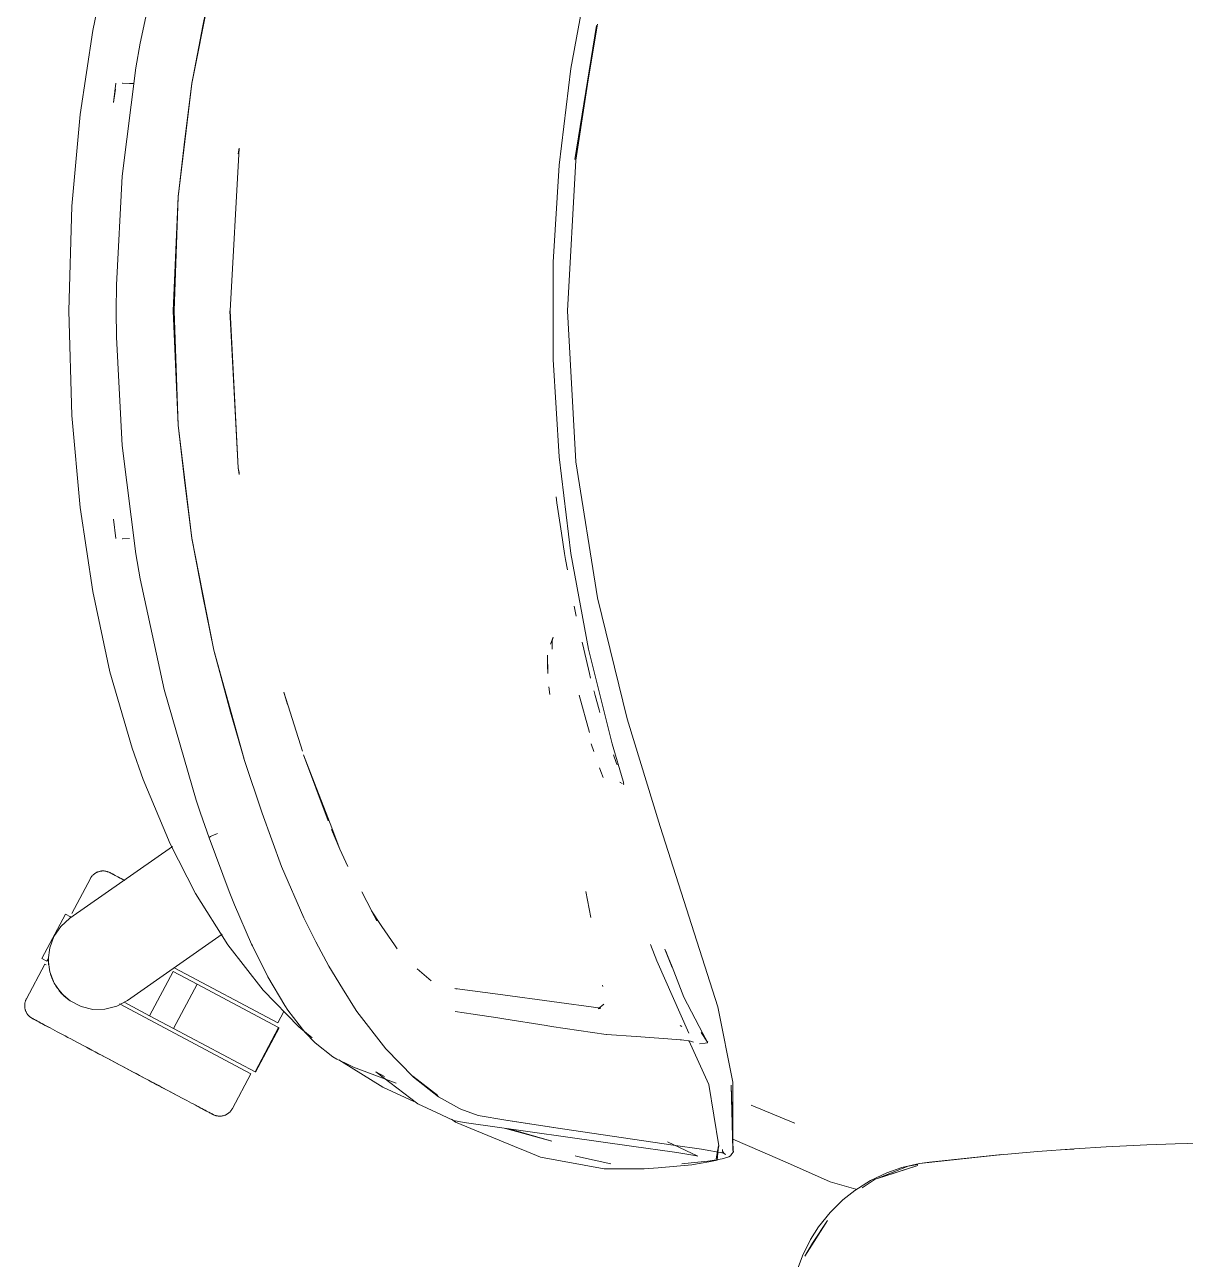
# Model space of a CAD drawing. Header units: millimetres. Extents: x 155927 to 295199, y -4084 to 97293.
# Drawn here: x 193972.7 to 194295.9, y 12478.5 to 12822.4 of the extents above; entities that cross this region are included whole.
import ezdxf

# ---------------------------------------------------------------- set-up
doc = ezdxf.new("R2010")
doc.units = ezdxf.units.MM
doc.header["$MEASUREMENT"] = 0
doc.layers.add('G-IMPT', color=8, linetype='CONTINUOUS', lineweight=9)
doc.layers.add('I-FURN', color=8, linetype='CONTINUOUS', lineweight=9)

msp = doc.modelspace()

# ---------------------------------------------------------------- linework, layer by layer
at = {"layer": 'G-IMPT'}
for p, q in [((194004.86, 12817.26), (194011.53, 12848.05)), ((193996.43, 12843.15), (193991.62, 12820.79)), ((194019.21, 12805.99), (194025.43, 12837.23)), ((194025.43, 12837.23), (194019.21, 12806.07)), ((194025.38, 12837.12), (194022.31, 12822.09)), ((194129.71, 12836.88), (194124.78, 12810.21)), ((194019.21, 12805.99), (194022.31, 12822.09)), ((194132.17, 12822.56), (194125.91, 12784.82)), ((194125.91, 12784.82), (194131.91, 12822.18)), ((194126.18, 12784.65), (194131.91, 12822.18)), ((193988.13, 12797.37), (193991.62, 12820.79)), ((194003.68, 12810.34), (194004.86, 12817.26)), ((193999.86, 12780.17), (194003.68, 12810.34)), ((194124.78, 12810.21), (194121.48, 12783.29)), ((193998.03, 12806.07), (193997.38, 12800.66)), ((193997.95, 12804.43), (193997.38, 12800.66)), ((193999.79, 12806.1), (194001.88, 12806.03)), ((193999.79, 12806.1), (193999.9, 12806.1)), ((194003.13, 12805.99), (194001.88, 12806.03)), ((194015.39, 12774.48), (194019.21, 12806.07)), ((194015.43, 12774.44), (194019.21, 12805.99)), ((194017.27, 12790.51), (194019.21, 12805.99)), ((193985.86, 12771.8), (193988.13, 12797.37)), ((194017.27, 12790.51), (194015.43, 12774.44)), ((194029.88, 12742.66), (194032.38, 12788)), ((194032.38, 12788), (194032.15, 12786.39)), ((194032.15, 12786.39), (194032.39, 12787.69)), ((194032.43, 12787.94), (194032.39, 12787.69)), ((194126.18, 12784.65), (194123.82, 12742.66)), ((193998.25, 12749.97), (193999.86, 12780.17)), ((194119.83, 12756.22), (194121.48, 12783.29)), ((194014.06, 12742.66), (194015.39, 12774.48)), ((194015.43, 12774.44), (194014.28, 12742.66)), ((194015.43, 12774.44), (194014.75, 12759.54)), ((193985.02, 12742.66), (193985.86, 12771.8)), ((194014.75, 12759.54), (194014.28, 12742.66)), ((194119.83, 12729.1), (194119.83, 12756.22)), ((193998.25, 12749.97), (193998.15, 12742.66)), ((193985.86, 12713.52), (193985.02, 12742.66)), ((193998.25, 12735.35), (193998.15, 12742.66)), ((194015.39, 12710.84), (194014.06, 12742.66)), ((194014.75, 12725.77), (194014.28, 12742.66)), ((194015.43, 12710.88), (194014.28, 12742.66)), ((194029.83, 12742.66), (194032.15, 12698.93)), ((194029.88, 12742.66), (194032.15, 12698.93)), ((194126.18, 12700.67), (194123.82, 12742.66)), ((193998.25, 12735.35), (193999.86, 12705.14)), ((194119.83, 12729.1), (194121.48, 12702.03)), ((194014.75, 12725.77), (194015.43, 12710.88)), ((193988.13, 12687.95), (193985.86, 12713.52)), ((194015.39, 12710.84), (194019.21, 12679.25)), ((194015.43, 12710.88), (194019.21, 12679.33)), ((194015.43, 12710.88), (194017.27, 12694.8)), ((193999.86, 12705.14), (194003.68, 12674.97)), ((194124.78, 12675.11), (194121.48, 12702.03)), ((194032.15, 12698.93), (194032.41, 12697.15)), ((194032.15, 12698.93), (194032.39, 12697.63)), ((194032.43, 12697.38), (194032.39, 12697.63)), ((194132.17, 12662.76), (194126.18, 12700.67)), ((194019.21, 12679.33), (194017.27, 12694.8)), ((194120.86, 12689.26), (194120.68, 12690.92)), ((193991.62, 12664.53), (193988.13, 12687.95)), ((194122.15, 12680.74), (194120.86, 12689.26)), ((193998.03, 12679.24), (193997.38, 12684.66)), ((194122.15, 12680.74), (194123.01, 12675.11)), ((194001.88, 12679.29), (193999.79, 12679.21)), ((193999.79, 12679.21), (193999.9, 12679.21)), ((194025.38, 12648.2), (194019.21, 12679.33)), ((194019.21, 12679.33), (194022.31, 12663.22)), ((194025.38, 12648.2), (194019.21, 12679.25)), ((194003.68, 12674.97), (194004.86, 12668.05)), ((194123.01, 12675.11), (194123.25, 12673.48)), ((194123.81, 12670.58), (194123.25, 12673.48)), ((194129.71, 12648.44), (194124.78, 12675.11)), ((194011.53, 12637.26), (194004.86, 12668.05)), ((193996.43, 12642.16), (193991.62, 12664.53)), ((194025.38, 12648.2), (194022.31, 12663.22)), ((194125.73, 12660.48), (194126.27, 12657.66)), ((194132.17, 12662.76), (194140.49, 12629.07)), ((194119.82, 12651.85), (194119.14, 12649.9)), ((194119.61, 12650.8), (194119.57, 12648.49)), ((194119.61, 12650.8), (194119.82, 12651.85)), ((194127.93, 12650.43), (194128.39, 12648.46)), ((194030.04, 12630.95), (194025.38, 12648.2)), ((194025.38, 12648.2), (194033.77, 12617.7)), ((194025.38, 12648.2), (194033.81, 12617.79)), ((194118.28, 12646.79), (194118.37, 12641.73)), ((194118.28, 12646.79), (194118.29, 12644.01)), ((194119.56, 12648.63), (194119.57, 12648.49)), ((194129.94, 12641.7), (194128.39, 12648.46)), ((194129.71, 12648.44), (194136.26, 12622.12)), ((194118.37, 12641.73), (194118.29, 12644.01)), ((194002.61, 12620.92), (193996.43, 12642.16)), ((194129.94, 12641.7), (194130.28, 12640.41)), ((194011.53, 12637.26), (194020.47, 12606.44)), ((194044.84, 12636.52), (194045.91, 12633.08)), ((194044.84, 12636.52), (194050.09, 12620.03)), ((194118.68, 12637.94), (194118.9, 12635.85)), ((194129.97, 12625.22), (194127.04, 12635.69)), ((194131.24, 12636.69), (194131.2, 12636.86)), ((194131.56, 12635.55), (194131.24, 12636.69)), ((194131.56, 12635.55), (194132.68, 12631.55)), ((194030.04, 12630.95), (194033.81, 12617.79)), ((194132.68, 12631.55), (194132.88, 12630.86)), ((194149.67, 12599.1), (194140.49, 12629.07)), ((194130.42, 12622.13), (194131.14, 12619.92)), ((194136.26, 12622.12), (194139.33, 12611.69)), ((194002.61, 12620.92), (194005.68, 12612.19)), ((194050.37, 12619.04), (194057.19, 12600.64)), ((194050.37, 12619.04), (194057.08, 12601.59)), ((194137.42, 12616.92), (194136.67, 12619.02)), ((194033.77, 12617.7), (194038.78, 12602.79)), ((194133.13, 12614.37), (194132.76, 12615.38)), ((194137.42, 12616.92), (194137.66, 12616.26)), ((194005.68, 12612.19), (194013.2, 12594.21)), ((194133.13, 12614.37), (194133.74, 12612.71)), ((194138.44, 12611.44), (194138.65, 12611.29)), ((194138.44, 12611.44), (194139.05, 12611.05)), ((194139.4, 12611.42), (194139.33, 12611.69)), ((194139.47, 12611.13), (194139.4, 12611.42)), ((194139.44, 12610.67), (194139.53, 12610.9)), ((194139.53, 12610.9), (194139.47, 12611.13)), ((194020.47, 12606.44), (194021.67, 12602.83)), ((194024.07, 12595.9), (194021.67, 12602.83)), ((194044.24, 12587.91), (194038.78, 12602.79)), ((194057.08, 12601.59), (194057.74, 12599.87)), ((194060.47, 12592.79), (194057.74, 12599.87)), ((194060.47, 12592.79), (194058.16, 12598.23)), ((194149.67, 12599.1), (194165.66, 12548.86)), ((194020.29, 12580.44), (194013.2, 12594.21)), ((194024.03, 12595.9), (194024.07, 12596.03)), ((194029.61, 12580.94), (194024.03, 12595.9)), ((194024.07, 12596.03), (194024.47, 12596.3)), ((194024.07, 12596.03), (194024.08, 12596.08)), ((194024.07, 12596.03), (194024.07, 12595.9)), ((194024.47, 12596.3), (194024.08, 12596.08)), ((194025.3, 12596.68), (194024.47, 12596.3)), ((194024.66, 12596.4), (194024.47, 12596.3)), ((194025.3, 12596.68), (194024.66, 12596.4)), ((194025.3, 12596.68), (194026.36, 12597.11)), ((194025.3, 12596.68), (194025.76, 12596.88)), ((194026.36, 12597.11), (194025.76, 12596.88)), ((194062.66, 12587.94), (194060.47, 12592.79)), ((194044.24, 12587.91), (194050.41, 12573.68)), ((194031.09, 12577.25), (194029.61, 12580.94)), ((194066.53, 12580.89), (194070.72, 12572.79)), ((194128.95, 12580.99), (194130.36, 12573.73)), ((194029.26, 12566.14), (194020.29, 12580.44)), ((194035.86, 12566.3), (194031.09, 12577.25)), ((194053.8, 12566.95), (194050.41, 12573.68)), ((194069.22, 12575.56), (194071.78, 12571.81)), ((194069.22, 12575.56), (194070.72, 12572.79)), ((194071.78, 12571.81), (194072.17, 12571.23)), ((194072.17, 12571.23), (194075.66, 12566.1)), ((194053.8, 12566.95), (194057.37, 12560.16)), ((194029.26, 12566.14), (194039.07, 12553.54)), ((194036.08, 12565.85), (194035.86, 12566.3)), ((194035.86, 12566.3), (194040.39, 12557.24)), ((194035.86, 12566.3), (194040.08, 12557.84)), ((194036.08, 12565.85), (194040.39, 12557.24)), ((194075.66, 12566.1), (194076.42, 12564.99)), ((194146.94, 12566.26), (194148.68, 12561.68)), ((194152.98, 12560.04), (194150.96, 12564.94)), ((194150.96, 12564.94), (194152.98, 12559.84)), ((194152.98, 12559.84), (194151.19, 12564.37)), ((194061.14, 12553.93), (194057.37, 12560.16)), ((194148.68, 12561.68), (194157.61, 12541.52)), ((194156.23, 12551.57), (194152.98, 12560.04)), ((194040.39, 12557.24), (194040.08, 12557.84)), ((194040.39, 12557.24), (194045.12, 12549.25)), ((194081.94, 12559.46), (194085.85, 12556.13)), ((194049.03, 12543.25), (194039.07, 12553.54)), ((194061.14, 12553.93), (194065.02, 12547.84)), ((194105.79, 12552.19), (194092.44, 12553.96)), ((194092.44, 12553.96), (194092.91, 12553.82)), ((194133.63, 12554.51), (194133.58, 12554.86)), ((194105.79, 12552.19), (194133.13, 12548.45)), ((194133.98, 12549.56), (194132.42, 12548.32)), ((194156.23, 12551.57), (194161.51, 12541.46)), ((194045.98, 12547.96), (194045.12, 12549.25)), ((194050.7, 12541.83), (194045.98, 12547.96)), ((194065.19, 12547.58), (194065.02, 12547.84)), ((194073.21, 12537.14), (194065.19, 12547.58)), ((194097.6, 12546.83), (194092.53, 12547.58)), ((194097.6, 12546.83), (194104.44, 12545.77)), ((194132.63, 12548.36), (194132.86, 12548.4)), ((194133.13, 12548.45), (194132.86, 12548.4)), ((194165.66, 12548.86), (194169.85, 12527.9)), ((194052.7, 12540.25), (194049.03, 12543.25)), ((194104.44, 12545.77), (194106.1, 12545.51)), ((194117.87, 12543.64), (194106.1, 12545.51)), ((194119.42, 12543.39), (194117.87, 12543.64)), ((194134.64, 12541.18), (194119.42, 12543.39)), ((194155.23, 12543.69), (194155.67, 12543.42)), ((194050.7, 12541.83), (194053.59, 12538.8)), ((194134.64, 12541.18), (194134.72, 12541.17)), ((194134.72, 12541.17), (194142.96, 12540.56)), ((194151.81, 12539.92), (194142.96, 12540.56)), ((194151.81, 12539.92), (194155.21, 12539.67)), ((194155.59, 12539.63), (194155.21, 12539.67)), ((194155.59, 12539.63), (194158.05, 12539.34)), ((194163.22, 12527.2), (194157.64, 12539.49)), ((194158.05, 12539.34), (194158.11, 12539.32)), ((194158.88, 12539.04), (194158.11, 12539.32)), ((194162.86, 12539.01), (194161.02, 12541.71)), ((194162.86, 12539.01), (194161.51, 12541.46)), ((194058.46, 12534.94), (194053.59, 12538.8)), ((194080.94, 12529.24), (194073.21, 12537.14)), ((194160.62, 12538.57), (194162.15, 12538.73)), ((194162.15, 12538.73), (194162.83, 12538.88)), ((194162.83, 12538.88), (194162.86, 12539.01)), ((194162.86, 12539.01), (194162.9, 12539.18)), ((194059.59, 12534.33), (194058.46, 12534.94)), ((194059.59, 12534.33), (194062.03, 12533.15)), ((194060.95, 12533.63), (194060.18, 12534.13)), ((194060.95, 12533.63), (194072.4, 12526.51)), ((194062.03, 12533.15), (194064.26, 12532.08)), ((194076.16, 12527.57), (194064.26, 12532.08)), ((194070.51, 12530.8), (194082.16, 12521.89)), ((194070.51, 12530.8), (194072.85, 12529.46)), ((194087.69, 12524.15), (194080.74, 12529.55)), ((194080.74, 12529.55), (194084.31, 12526.74)), ((194080.94, 12529.24), (194087.91, 12523.82)), ((194072.4, 12526.51), (194081.02, 12522.53)), ((194087.69, 12524.15), (194084.31, 12526.74)), ((194163.22, 12527.2), (194165.94, 12510.15)), ((194169.41, 12527.01), (194170, 12508.57)), ((194169.41, 12527.01), (194169.9, 12509.03)), ((194169.85, 12527.9), (194169.9, 12509.03)), ((194087.91, 12523.82), (194093.75, 12520.54)), ((194082.16, 12521.89), (194088.73, 12518.82)), ((194088.73, 12518.82), (194092.1, 12517.25)), ((194094.17, 12520.32), (194093.75, 12520.54)), ((194094.17, 12520.32), (194098.96, 12518.57)), ((194098.96, 12518.57), (194106.63, 12517.27)), ((194175, 12521.47), (194186.85, 12516.55)), ((194091.49, 12517.54), (194092.66, 12516.77)), ((194095.09, 12516.61), (194092.1, 12517.25)), ((194092.66, 12516.77), (194109.11, 12509.97)), ((194142.31, 12509.93), (194095.09, 12516.61)), ((194121.79, 12514.97), (194106.63, 12517.27)), ((194121.79, 12514.97), (194107.21, 12517.2)), ((194122.4, 12514.88), (194107.21, 12517.2)), ((194187.12, 12516.44), (194186.85, 12516.55)), ((194119.51, 12511.48), (194106.56, 12514.99)), ((194119.51, 12511.48), (194107.62, 12514.84)), ((194122.4, 12514.88), (194153.27, 12510.32)), ((194178.06, 12508.44), (194169.89, 12512.01)), ((194109.11, 12509.97), (194112.47, 12508.58)), ((194116.33, 12506.99), (194112.47, 12508.58)), ((194142.31, 12509.93), (194152.97, 12508.49)), ((194151.72, 12511.3), (194160.15, 12507.3)), ((194154.27, 12508.28), (194152.97, 12508.49)), ((194153.27, 12510.32), (194161.12, 12509.21)), ((194159.29, 12507.45), (194154.27, 12508.28)), ((194167.39, 12508.1), (194161.12, 12509.21)), ((194165.25, 12506.57), (194165.94, 12510.15)), ((194165.25, 12506.57), (194165.88, 12510.12)), ((194165.88, 12510.12), (194165.49, 12506.16)), ((194166.77, 12508.27), (194167.87, 12507.71)), ((194166.77, 12508.27), (194167.39, 12508.1)), ((194167.04, 12508.65), (194166.97, 12509.15)), ((194167.04, 12508.65), (194167.37, 12508.11)), ((194170.03, 12508.45), (194169.63, 12507.88)), ((194170.03, 12508.45), (194169.84, 12509.32)), ((194169.84, 12509.32), (194169.86, 12509.21)), ((194169.9, 12509.03), (194169.86, 12509.21)), ((194170, 12508.57), (194169.9, 12509.03)), ((194185.89, 12505.02), (194178.06, 12508.44)), ((194243.29, 12507.59), (194254.68, 12508.58)), ((194264.97, 12509.31), (194254.68, 12508.58)), ((194262.93, 12509.17), (194261.51, 12509.04)), ((194262.93, 12509.17), (194264.83, 12509.26)), ((194264.97, 12509.31), (194273.84, 12509.87)), ((194285.15, 12510.41), (194273.84, 12509.87)), ((194285.15, 12510.41), (194293.03, 12510.7)), ((194305.34, 12511), (194293.03, 12510.7)), ((194134.03, 12503.75), (194116.33, 12506.99)), ((194126.59, 12507.2), (194126.01, 12507.36)), ((194135.89, 12505.16), (194126.59, 12507.2)), ((194149.12, 12504.06), (194158.45, 12504.87)), ((194158.28, 12505.38), (194155.69, 12505.17)), ((194158.28, 12505.38), (194162.96, 12505.9)), ((194158.45, 12504.87), (194158.92, 12504.91)), ((194163.17, 12505.72), (194158.92, 12504.91)), ((194160.15, 12507.3), (194159.29, 12507.45)), ((194163.58, 12505.98), (194162.96, 12505.9)), ((194163.17, 12505.72), (194165.49, 12506.16)), ((194163.58, 12505.98), (194166.86, 12506.51)), ((194166.86, 12506.51), (194168.72, 12507.06)), ((194167.37, 12508.11), (194167.87, 12507.71)), ((194169.26, 12507.39), (194168.72, 12507.06)), ((194169.26, 12507.39), (194169.63, 12507.88)), ((194197.02, 12500.16), (194185.89, 12505.02)), ((194221.85, 12505.24), (194216.89, 12504.09)), ((194221.4, 12504.95), (194218.72, 12504.45)), ((194221.85, 12505.24), (194244.81, 12507.7)), ((194221.85, 12505.24), (194243.29, 12507.59)), ((194221.85, 12505.24), (194224.67, 12505.57)), ((194244.81, 12507.7), (194224.67, 12505.57)), ((194134.03, 12503.75), (194141, 12503.72)), ((194145.17, 12503.72), (194141, 12503.72)), ((194149.12, 12504.06), (194145.17, 12503.72)), ((194208.18, 12500.45), (194212.76, 12502.64)), ((194209.5, 12500.84), (194221.35, 12504.66)), ((194209.5, 12500.84), (194212.21, 12501.74)), ((194218.72, 12504.45), (194210.54, 12501.25)), ((194212.21, 12501.74), (194221.35, 12504.66)), ((194212.76, 12502.64), (194216.89, 12504.09)), ((194197.02, 12500.16), (194204.17, 12498.1)), ((194208.18, 12500.45), (194203.85, 12497.72)), ((194209.5, 12500.84), (194205.92, 12498.42)), ((194196.94, 12491.55), (194200.54, 12495.09)), ((194200.54, 12495.09), (194203.85, 12497.72)), ((194196.94, 12491.55), (194193.75, 12487.57)), ((194189.89, 12479.42), (194196.21, 12489.37)), ((194192.05, 12483.09), (194196.21, 12489.37)), ((194191.48, 12484.02), (194193.75, 12487.57)), ((194189.24, 12479.51), (194191.48, 12484.02)), ((194189.89, 12479.42), (194192.05, 12483.09)), ((194189.24, 12479.51), (194187.53, 12474.74))]:
    msp.add_line(p, q, dxfattribs=at)
at = {"layer": 'I-FURN'}
for p, q in [((193985.23, 12573.52), (194013.82, 12593.54)), ((193990.97, 12584.57), (193985.82, 12574.88)), ((193990.97, 12584.57), (193991.05, 12584.71)), ((193991.05, 12584.71), (193991.14, 12584.84)), ((193991.14, 12584.84), (193991.22, 12584.98)), ((193991.22, 12584.98), (193991.32, 12585.11)), ((193991.32, 12585.11), (193991.42, 12585.24)), ((193991.42, 12585.24), (193991.52, 12585.36)), ((193991.52, 12585.36), (193991.63, 12585.48)), ((193991.63, 12585.48), (193991.75, 12585.59)), ((193991.75, 12585.59), (193991.87, 12585.7)), ((193991.87, 12585.7), (193991.99, 12585.8)), ((193991.99, 12585.8), (193992.12, 12585.9)), ((193992.12, 12585.9), (193992.25, 12586)), ((193992.25, 12586), (193992.38, 12586.08)), ((193992.38, 12586.08), (193992.52, 12586.17)), ((193992.52, 12586.17), (193992.66, 12586.24)), ((193992.66, 12586.24), (193992.81, 12586.32)), ((193992.81, 12586.32), (193992.95, 12586.38)), ((193992.95, 12586.38), (193993.1, 12586.44)), ((193993.1, 12586.44), (193993.26, 12586.5)), ((193993.26, 12586.5), (193993.41, 12586.54)), ((193993.41, 12586.54), (193993.56, 12586.59)), ((193993.56, 12586.59), (193993.72, 12586.62)), ((193993.72, 12586.62), (193993.88, 12586.65)), ((193993.88, 12586.65), (193994.04, 12586.67)), ((193994.04, 12586.67), (193994.2, 12586.69)), ((193994.2, 12586.69), (193994.36, 12586.7)), ((193994.36, 12586.7), (193994.52, 12586.7)), ((193994.52, 12586.7), (193994.68, 12586.7)), ((193994.68, 12586.7), (193994.84, 12586.69)), ((193994.84, 12586.69), (193995.01, 12586.68)), ((193995.01, 12586.68), (193995.16, 12586.65)), ((193995.16, 12586.65), (193995.32, 12586.63)), ((193995.32, 12586.63), (193995.48, 12586.59)), ((193995.48, 12586.59), (193995.64, 12586.55)), ((193995.64, 12586.55), (193995.79, 12586.5)), ((193995.79, 12586.5), (193995.94, 12586.45)), ((193995.94, 12586.45), (193996.09, 12586.39)), ((193996.09, 12586.39), (193996.24, 12586.32)), ((193996.24, 12586.32), (193996.38, 12586.25)), ((193996.38, 12586.25), (193996.42, 12586.23)), ((193996.42, 12586.23), (193996.44, 12586.22)), ((193996.43, 12586.23), (193996.42, 12586.23)), ((193996.47, 12586.21), (193996.43, 12586.23)), ((193996.44, 12586.22), (193996.5, 12586.19)), ((193996.55, 12586.16), (193996.47, 12586.21)), ((193996.5, 12586.19), (193996.6, 12586.14)), ((193996.67, 12586.1), (193996.55, 12586.16)), ((193996.6, 12586.14), (193996.74, 12586.06)), ((193996.84, 12586.01), (193996.67, 12586.1)), ((193996.74, 12586.06), (193996.92, 12585.97)), ((193997.04, 12585.91), (193996.84, 12586.01)), ((193996.92, 12585.97), (193997.14, 12585.85)), ((193997.28, 12585.78), (193997.04, 12585.91)), ((193997.14, 12585.85), (193997.4, 12585.71)), ((193997.56, 12585.63), (193997.28, 12585.78)), ((193997.4, 12585.71), (193997.7, 12585.55)), ((193997.88, 12585.46), (193997.56, 12585.63)), ((193997.7, 12585.55), (193998.03, 12585.38)), ((193998.23, 12585.27), (193997.88, 12585.46)), ((193998.03, 12585.38), (193998.41, 12585.18)), ((193998.62, 12585.06), (193998.23, 12585.27)), ((193998.41, 12585.18), (193998.82, 12584.96)), ((193999.05, 12584.83), (193998.62, 12585.06)), ((193998.82, 12584.96), (193999.26, 12584.72)), ((193999.52, 12584.59), (193999.05, 12584.83)), ((193999.26, 12584.72), (193999.75, 12584.47)), ((194000.02, 12584.32), (193999.52, 12584.59)), ((193999.75, 12584.47), (194000.26, 12584.19)), ((194000.56, 12584.03), (194000.02, 12584.32)), ((193984.07, 12574.68), (193977.5, 12562.32)), ((193984.07, 12574.68), (193985.47, 12573.94)), ((193985.47, 12573.94), (193985.38, 12573.98)), ((193980.82, 12568.48), (193982.72, 12571.26)), ((193982.72, 12571.26), (193985.23, 12573.52)), ((193979.65, 12565.31), (193980.82, 12568.48)), ((194027.71, 12569.1), (194001.28, 12550.59)), ((193979.26, 12561.96), (193979.65, 12565.31)), ((193978.31, 12560.75), (193973.16, 12551.07)), ((193978.89, 12561.58), (193977.5, 12562.32)), ((193978.31, 12560.75), (193978.69, 12560.55)), ((193978.81, 12561.62), (193978.89, 12561.58)), ((193978.89, 12561.58), (193979.3, 12562.33)), ((193979.69, 12558.62), (193979.26, 12561.96)), ((193980.91, 12555.47), (193979.69, 12558.62)), ((194014.05, 12558.74), (194007.48, 12546.38)), ((194014.05, 12558.74), (194020.69, 12555.21)), ((194014.52, 12559.62), (194043.21, 12544.36)), ((193982.85, 12552.71), (193980.91, 12555.47)), ((193981.39, 12554.63), (193983.68, 12551.85)), ((194020.69, 12555.21), (194014.12, 12542.85)), ((194020.69, 12555.21), (194043.4, 12543.13)), ((193972.7, 12549.49), (193972.72, 12549.65)), ((193972.72, 12549.65), (193972.74, 12549.81)), ((193972.74, 12549.81), (193972.77, 12549.97)), ((193972.77, 12549.97), (193972.8, 12550.12)), ((193972.8, 12550.12), (193972.84, 12550.28)), ((193972.84, 12550.28), (193972.89, 12550.43)), ((193972.89, 12550.43), (193972.94, 12550.59)), ((193972.94, 12550.59), (193973, 12550.74)), ((193973, 12550.74), (193973.07, 12550.88)), ((193973.07, 12550.88), (193973.14, 12551.03)), ((193973.14, 12551.03), (193973.16, 12551.07)), ((193985.39, 12550.49), (193982.85, 12552.71)), ((193983.68, 12551.85), (193985.1, 12550.69)), ((193988.38, 12548.94), (193985.39, 12550.49)), ((194001.28, 12550.59), (193998.31, 12549.01)), ((193999.1, 12549.7), (194035.7, 12530.24)), ((194007.48, 12546.38), (194000.42, 12550.13)), ((193972.69, 12549.33), (193972.7, 12549.49)), ((193972.69, 12549.17), (193972.69, 12549.33)), ((193972.69, 12549.01), (193972.69, 12549.17)), ((193972.7, 12548.84), (193972.69, 12549.01)), ((193972.72, 12548.68), (193972.7, 12548.84)), ((193972.74, 12548.52), (193972.72, 12548.68)), ((193972.77, 12548.37), (193972.74, 12548.52)), ((193972.81, 12548.21), (193972.77, 12548.37)), ((193972.85, 12548.05), (193972.81, 12548.21)), ((193972.9, 12547.9), (193972.85, 12548.05)), ((193972.95, 12547.75), (193972.9, 12547.9)), ((193973.01, 12547.6), (193972.95, 12547.75)), ((193973.08, 12547.45), (193973.01, 12547.6)), ((193973.15, 12547.31), (193973.08, 12547.45)), ((193973.23, 12547.17), (193973.15, 12547.31)), ((193973.31, 12547.03), (193973.23, 12547.17)), ((193973.4, 12546.89), (193973.31, 12547.03)), ((193973.49, 12546.76), (193973.4, 12546.89)), ((193973.59, 12546.63), (193973.49, 12546.76)), ((193973.7, 12546.51), (193973.59, 12546.63)), ((193973.8, 12546.39), (193973.7, 12546.51)), ((193973.92, 12546.28), (193973.8, 12546.39)), ((193974.04, 12546.17), (193973.92, 12546.28)), ((193974.16, 12546.06), (193974.04, 12546.17)), ((193974.28, 12545.96), (193974.16, 12546.06)), ((193991.66, 12548.15), (193988.38, 12548.94)), ((193995.04, 12548.18), (193991.66, 12548.15)), ((193998.31, 12549.01), (193995.04, 12548.18)), ((194014.12, 12542.85), (194007.48, 12546.38)), ((194043.21, 12544.36), (194044.89, 12547.52)), ((193974.42, 12545.87), (193974.28, 12545.96)), ((193974.55, 12545.78), (193974.42, 12545.87)), ((193974.69, 12545.7), (193974.55, 12545.78)), ((193974.83, 12545.62), (193974.69, 12545.7)), ((193974.83, 12545.61), (193974.83, 12545.62)), ((193974.83, 12545.62), (193974.85, 12545.61)), ((193974.88, 12545.59), (193974.83, 12545.61)), ((193974.85, 12545.61), (193974.91, 12545.57)), ((193974.96, 12545.55), (193974.88, 12545.59)), ((193974.91, 12545.57), (193975.01, 12545.52)), ((193975.08, 12545.48), (193974.96, 12545.55)), ((193975.01, 12545.52), (193975.15, 12545.45)), ((193975.24, 12545.4), (193975.08, 12545.48)), ((193975.15, 12545.45), (193975.33, 12545.35)), ((193975.44, 12545.29), (193975.24, 12545.4)), ((193975.33, 12545.35), (193975.55, 12545.23)), ((193975.68, 12545.16), (193975.44, 12545.29)), ((193975.55, 12545.23), (193975.81, 12545.1)), ((193975.96, 12545.01), (193975.68, 12545.16)), ((193975.81, 12545.1), (193976.1, 12544.94)), ((193976.28, 12544.84), (193975.96, 12545.01)), ((193976.1, 12544.94), (193976.44, 12544.76)), ((193976.64, 12544.66), (193976.28, 12544.84)), ((193976.44, 12544.76), (193976.81, 12544.56)), ((193977.03, 12544.45), (193976.64, 12544.66)), ((193976.81, 12544.56), (193977.22, 12544.34)), ((193977.46, 12544.22), (193977.03, 12544.45)), ((193977.22, 12544.34), (193977.67, 12544.11)), ((193977.92, 12543.97), (193977.46, 12544.22)), ((193977.67, 12544.11), (193978.15, 12543.85)), ((193978.43, 12543.7), (193977.92, 12543.97)), ((193978.15, 12543.85), (193978.67, 12543.58)), ((193978.96, 12543.42), (193978.43, 12543.7)), ((193978.67, 12543.58), (193979.22, 12543.28)), ((193979.53, 12543.12), (193978.96, 12543.42)), ((193979.22, 12543.28), (193979.8, 12542.97)), ((193979.8, 12542.97), (193980.42, 12542.64)), ((193980.42, 12542.64), (193981.07, 12542.3)), ((194036.83, 12530.77), (194014.12, 12542.85)), ((194043.4, 12543.13), (194036.83, 12530.77)), ((194037, 12530.68), (194043.57, 12543.04)), ((193981.07, 12542.3), (193981.74, 12541.94)), ((193981.74, 12541.94), (193982.45, 12541.56)), ((193982.45, 12541.56), (193983.19, 12541.17)), ((193983.19, 12541.17), (193983.95, 12540.77)), ((193983.95, 12540.77), (193984.74, 12540.35)), ((193984.74, 12540.35), (193985.55, 12539.92)), ((193985.55, 12539.92), (193986.38, 12539.47)), ((193986.38, 12539.47), (193987.24, 12539.02)), ((193987.24, 12539.02), (193988.12, 12538.55)), ((193988.12, 12538.55), (193989.01, 12538.07)), ((193989.5, 12537.81), (193988.6, 12538.29)), ((193989.01, 12538.07), (193989.93, 12537.59)), ((193990.43, 12537.32), (193989.5, 12537.81)), ((193989.93, 12537.59), (193990.86, 12537.09)), ((193991.36, 12536.82), (193990.43, 12537.32)), ((193990.86, 12537.09), (193991.8, 12536.59)), ((193992.32, 12536.32), (193991.36, 12536.82)), ((193991.8, 12536.59), (193992.76, 12536.08)), ((193993.28, 12535.81), (193992.32, 12536.32)), ((193992.76, 12536.08), (193993.73, 12535.57)), ((193994.25, 12535.29), (193993.28, 12535.81)), ((193993.73, 12535.57), (193994.71, 12535.05)), ((193995.24, 12534.76), (193994.25, 12535.29)), ((193994.71, 12535.05), (193995.69, 12534.52)), ((193996.23, 12534.24), (193995.24, 12534.76)), ((193995.69, 12534.52), (193996.69, 12533.99)), ((193997.23, 12533.71), (193996.23, 12534.24)), ((193996.69, 12533.99), (193997.69, 12533.46)), ((193998.23, 12533.18), (193997.23, 12533.71)), ((193997.69, 12533.46), (193998.69, 12532.93)), ((193999.23, 12532.64), (193998.23, 12533.18)), ((193998.69, 12532.93), (193999.69, 12532.4)), ((194000.24, 12532.11), (193999.23, 12532.64)), ((193999.69, 12532.4), (194000.7, 12531.86)), ((194001.24, 12531.57), (194000.24, 12532.11)), ((194000.7, 12531.86), (194001.7, 12531.33)), ((194002.24, 12531.04), (194001.24, 12531.57)), ((194001.7, 12531.33), (194002.7, 12530.79)), ((194003.24, 12530.51), (194002.24, 12531.04)), ((194002.7, 12530.79), (194003.7, 12530.26)), ((194004.24, 12529.98), (194003.24, 12530.51)), ((194003.7, 12530.26), (194004.69, 12529.74)), ((194005.22, 12529.45), (194004.24, 12529.98)), ((194004.69, 12529.74), (194005.68, 12529.21)), ((194006.2, 12528.93), (194005.22, 12529.45)), ((194005.68, 12529.21), (194006.65, 12528.7)), ((194007.17, 12528.42), (194006.2, 12528.93)), ((194030.55, 12520.55), (194035.7, 12530.24)), ((194006.65, 12528.7), (194007.61, 12528.18)), ((194008.13, 12527.91), (194007.17, 12528.42)), ((194007.61, 12528.18), (194008.57, 12527.68)), ((194009.07, 12527.41), (194008.13, 12527.91)), ((194008.57, 12527.68), (194009.5, 12527.18)), ((194010, 12526.91), (194009.07, 12527.41)), ((194009.5, 12527.18), (194010.43, 12526.69)), ((194010.92, 12526.43), (194010, 12526.91)), ((194010.43, 12526.69), (194011.33, 12526.21)), ((194011.81, 12525.95), (194010.92, 12526.43)), ((194011.33, 12526.21), (194012.22, 12525.74)), ((194012.69, 12525.48), (194011.81, 12525.95)), ((194012.22, 12525.74), (194013.09, 12525.27)), ((194013.55, 12525.03), (194012.69, 12525.48)), ((194013.09, 12525.27), (194013.93, 12524.82)), ((194014.38, 12524.59), (194013.55, 12525.03)), ((194013.93, 12524.82), (194014.76, 12524.39)), ((194014.76, 12524.39), (194015.56, 12523.96)), ((194015.56, 12523.96), (194016.34, 12523.55)), ((194016.34, 12523.55), (194017.08, 12523.15)), ((194017.08, 12523.15), (194017.81, 12522.76)), ((194017.81, 12522.76), (194018.5, 12522.4)), ((194018.5, 12522.4), (194019.17, 12522.04)), ((194019.17, 12522.04), (194019.8, 12521.71)), ((194019.8, 12521.71), (194020.4, 12521.39)), ((194020.71, 12521.22), (194020.13, 12521.53)), ((194020.4, 12521.39), (194020.97, 12521.08)), ((194021.26, 12520.93), (194020.71, 12521.22)), ((194020.97, 12521.08), (194021.5, 12520.8)), ((194021.78, 12520.65), (194021.26, 12520.93)), ((194021.5, 12520.8), (194022.01, 12520.53)), ((194022.26, 12520.4), (194021.78, 12520.65)), ((194022.01, 12520.53), (194022.47, 12520.28)), ((194022.71, 12520.16), (194022.26, 12520.4)), ((194022.47, 12520.28), (194022.9, 12520.06)), ((194023.12, 12519.94), (194022.71, 12520.16)), ((194022.9, 12520.06), (194023.29, 12519.85)), ((194023.49, 12519.74), (194023.12, 12519.94)), ((194023.29, 12519.85), (194023.65, 12519.66)), ((194023.83, 12519.56), (194023.49, 12519.74)), ((194023.65, 12519.66), (194023.97, 12519.49)), ((194024.12, 12519.41), (194023.83, 12519.56)), ((194023.97, 12519.49), (194024.25, 12519.34)), ((194024.38, 12519.27), (194024.12, 12519.41)), ((194024.25, 12519.34), (194024.49, 12519.21)), ((194024.6, 12519.15), (194024.38, 12519.27)), ((194024.49, 12519.21), (194024.69, 12519.11)), ((194024.78, 12519.06), (194024.6, 12519.15)), ((194024.69, 12519.11), (194024.85, 12519.02)), ((194024.92, 12518.98), (194024.78, 12519.06)), ((194024.85, 12519.02), (194024.97, 12518.95)), ((194025.02, 12518.93), (194024.92, 12518.98)), ((194024.97, 12518.95), (194025.05, 12518.91)), ((194025.08, 12518.9), (194025.02, 12518.93)), ((194025.05, 12518.91), (194025.1, 12518.89)), ((194025.1, 12518.89), (194025.08, 12518.9)), ((194025.14, 12518.87), (194025.1, 12518.89)), ((194025.1, 12518.89), (194025.1, 12518.89)), ((194025.29, 12518.79), (194025.14, 12518.87)), ((194025.43, 12518.73), (194025.29, 12518.79)), ((194025.58, 12518.67), (194025.43, 12518.73)), ((194025.73, 12518.62), (194025.58, 12518.67)), ((194025.89, 12518.57), (194025.73, 12518.62)), ((194026.04, 12518.53), (194025.89, 12518.57)), ((194028.12, 12518.57), (194027.96, 12518.53)), ((194028.27, 12518.62), (194028.12, 12518.57)), ((194028.42, 12518.67), (194028.27, 12518.62)), ((194028.57, 12518.73), (194028.42, 12518.67)), ((194028.72, 12518.8), (194028.57, 12518.73)), ((194028.86, 12518.87), (194028.72, 12518.8)), ((194029, 12518.95), (194028.86, 12518.87)), ((194029.14, 12519.03), (194029, 12518.95)), ((194029.28, 12519.12), (194029.14, 12519.03)), ((194029.41, 12519.22), (194029.28, 12519.12)), ((194029.54, 12519.32), (194029.41, 12519.22)), ((194029.66, 12519.42), (194029.54, 12519.32)), ((194029.78, 12519.53), (194029.66, 12519.42)), ((194029.89, 12519.64), (194029.78, 12519.53)), ((194030, 12519.76), (194029.89, 12519.64)), ((194030.11, 12519.88), (194030, 12519.76)), ((194030.21, 12520.01), (194030.11, 12519.88)), ((194030.3, 12520.14), (194030.21, 12520.01)), ((194030.39, 12520.27), (194030.3, 12520.14)), ((194030.47, 12520.41), (194030.39, 12520.27)), ((194030.55, 12520.55), (194030.47, 12520.41)), ((194026.2, 12518.49), (194026.04, 12518.53)), ((194026.36, 12518.46), (194026.2, 12518.49)), ((194026.52, 12518.44), (194026.36, 12518.46)), ((194026.68, 12518.43), (194026.52, 12518.44)), ((194026.84, 12518.42), (194026.68, 12518.43)), ((194027, 12518.41), (194026.84, 12518.42)), ((194027.16, 12518.42), (194027, 12518.41)), ((194027.32, 12518.43), (194027.16, 12518.42)), ((194027.49, 12518.44), (194027.32, 12518.43)), ((194027.64, 12518.47), (194027.49, 12518.44)), ((194027.8, 12518.5), (194027.64, 12518.47)), ((194027.96, 12518.53), (194027.8, 12518.5))]:
    msp.add_line(p, q, dxfattribs=at)
for points in [[(193979.36, 12560.52), (193979.33, 12560.89), (193979.29, 12561.56), (193979.29, 12562.1), (193979.3, 12562.33)], [(193983.33, 12552.19), (193982.95, 12552.57), (193982.6, 12552.96), (193982.29, 12553.35)]]:
    msp.add_open_spline(points, degree=3, dxfattribs=at)
msp.add_open_spline([(193980.63, 12556.02), (193980.55, 12556.18), (193980.26, 12556.82), (193980.04, 12557.44), (193979.89, 12557.91)], degree=3, knots=[-0.5319761, -0.5319761, -0.5319761, -0.5319761, -0.5, -0.4, -0.4, -0.4, -0.4], dxfattribs=at)

doc.saveas('drawing.dxf')
